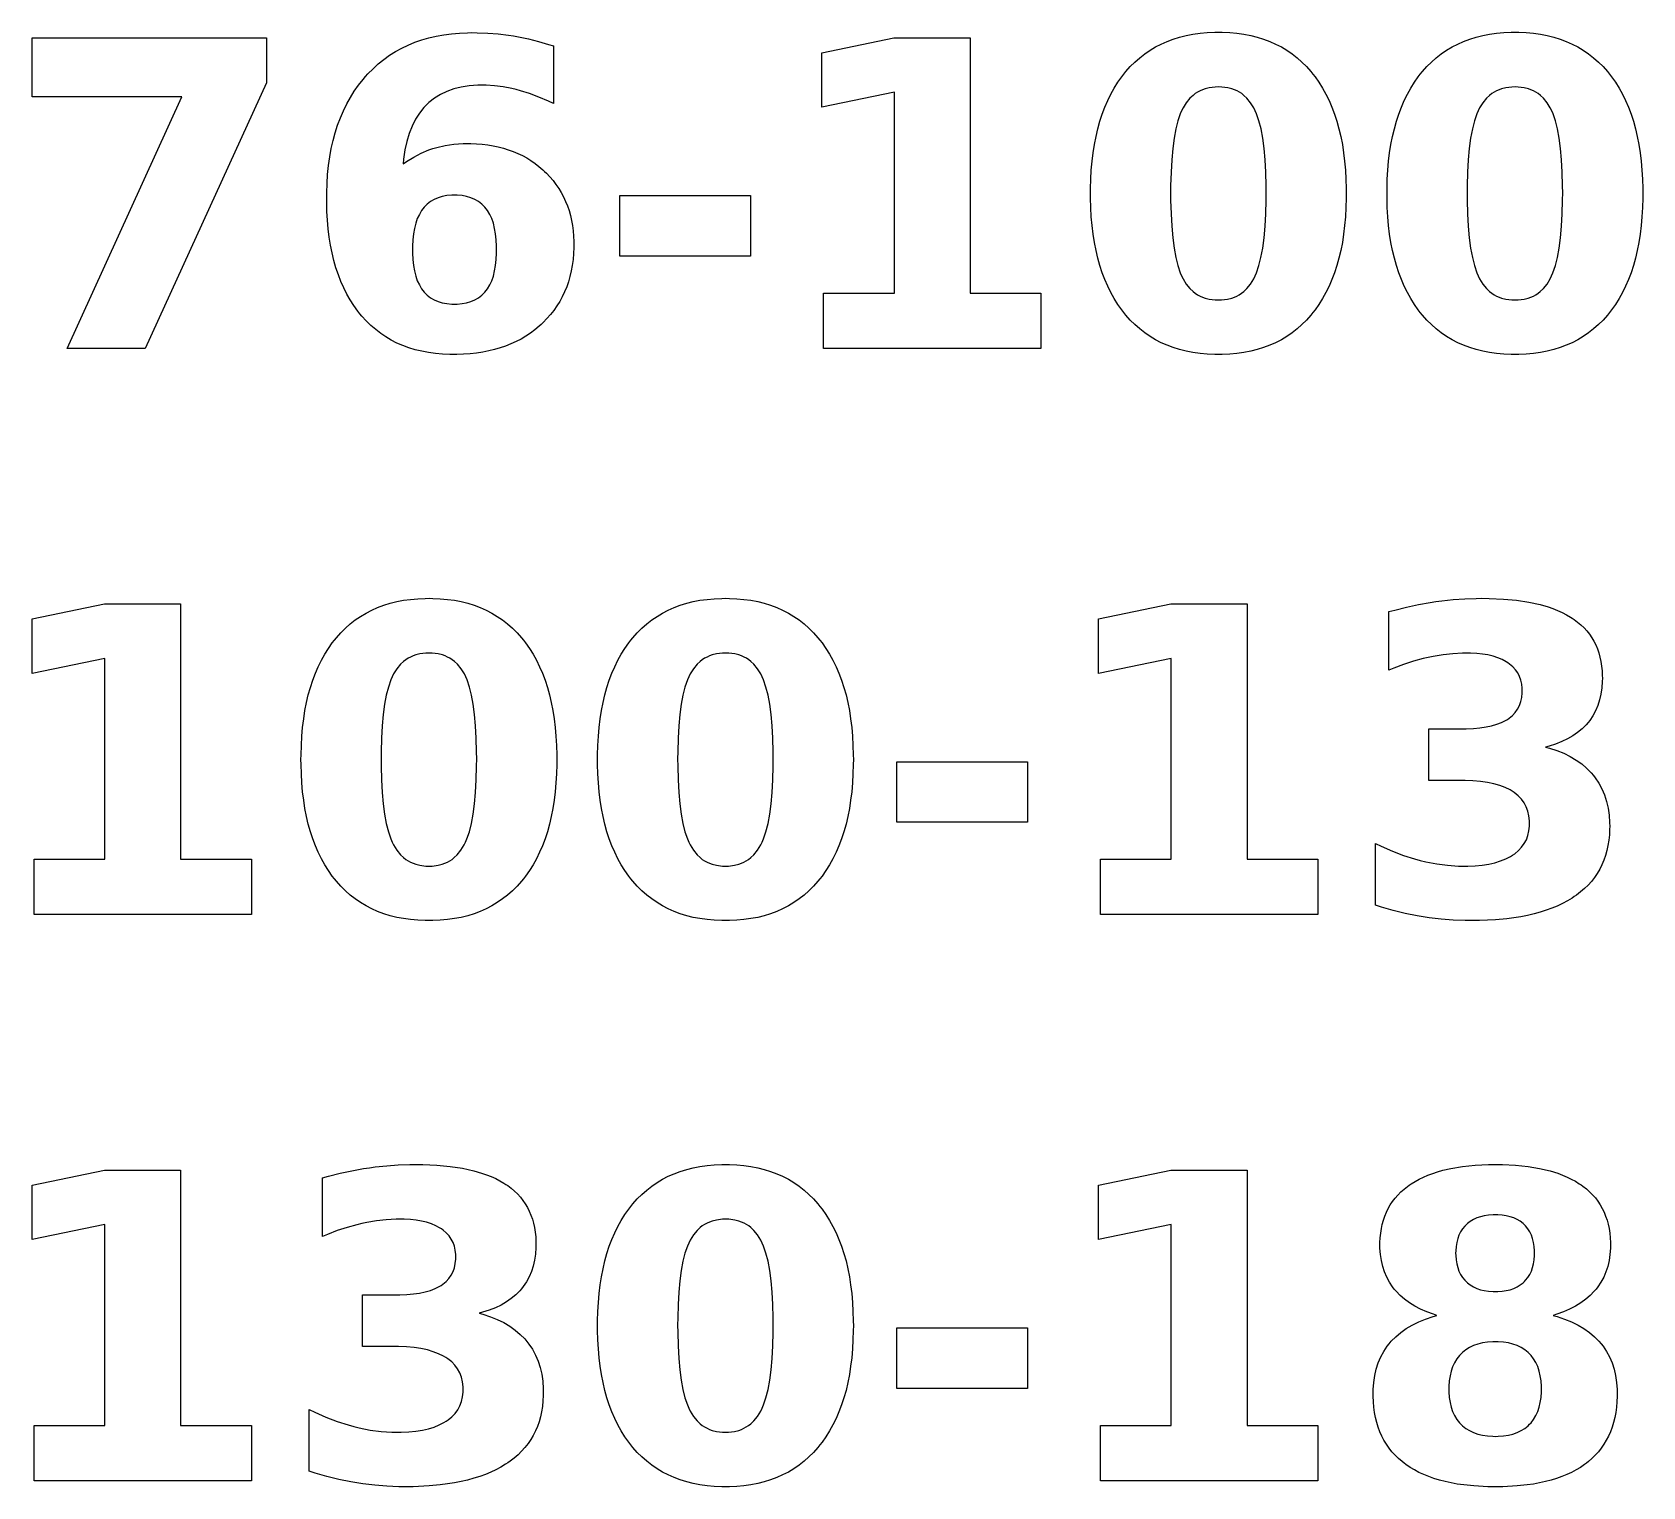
# Model space of a CAD drawing. Header units: millimetres. Extents: x 391 to 499, y 86 to 134.
# Drawn here: x 423.98 to 447.3, y 111.85 to 132.92 of the extents above; entities that cross this region are included whole.
import ezdxf

# ---------------------------------------------------------------- set-up
doc = ezdxf.new("R2010")
doc.units = ezdxf.units.MM
doc.layers.add('LEGEND_TEXT', color=7, linetype='Continuous')

msp = doc.modelspace()

# ---------------------------------------------------------------- linework, layer by layer
at = {"layer": 'LEGEND_TEXT'}
for points in [[(425.612, 128.338), (424.481, 128.338), (426.142, 131.984), (423.975, 131.984), (423.975, 132.838), (427.366, 132.838), (427.366, 132.184)], [(430.491, 132.153), (430.427, 132.152), (430.305, 132.143), (430.189, 132.125), (430.081, 132.098), (429.98, 132.062), (429.887, 132.017), (429.8, 131.963), (429.721, 131.9), (429.684, 131.865), (429.648, 131.828), (429.584, 131.747), (429.526, 131.658), (429.477, 131.56), (429.434, 131.453), (429.4, 131.338), (429.373, 131.214), (429.353, 131.081), (429.346, 131.011), (429.396, 131.047), (429.5, 131.111), (429.607, 131.167), (429.719, 131.213), (429.776, 131.232), (429.835, 131.249), (429.956, 131.277), (430.083, 131.296), (430.215, 131.305), (430.283, 131.306), (430.326, 131.306), (430.41, 131.303), (430.492, 131.296), (430.572, 131.287), (430.65, 131.274), (430.726, 131.259), (430.8, 131.24), (430.871, 131.217), (430.941, 131.192), (431.008, 131.164), (431.074, 131.132), (431.137, 131.098), (431.198, 131.06), (431.258, 131.019), (431.315, 130.974), (431.37, 130.927), (431.396, 130.902), (431.422, 130.877), (431.472, 130.824), (431.518, 130.77), (431.561, 130.714), (431.601, 130.656), (431.637, 130.595), (431.67, 130.533), (431.7, 130.469), (431.727, 130.403), (431.75, 130.335), (431.77, 130.265), (431.786, 130.193), (431.799, 130.119), (431.809, 130.043), (431.816, 129.966), (431.819, 129.886), (431.82, 129.845), (431.819, 129.8), (431.816, 129.712), (431.808, 129.626), (431.797, 129.542), (431.782, 129.461), (431.764, 129.382), (431.742, 129.305), (431.716, 129.23), (431.686, 129.158), (431.653, 129.088), (431.616, 129.02), (431.575, 128.954), (431.531, 128.89), (431.483, 128.829), (431.431, 128.77), (431.375, 128.713), (431.346, 128.686), (431.316, 128.659), (431.255, 128.608), (431.191, 128.56), (431.124, 128.516), (431.055, 128.475), (430.983, 128.438), (430.909, 128.404), (430.832, 128.373), (430.753, 128.346), (430.671, 128.322), (430.587, 128.302), (430.5, 128.284), (430.411, 128.271), (430.319, 128.261), (430.224, 128.254), (430.127, 128.25), (430.078, 128.25), (430.024, 128.251), (429.917, 128.255), (429.814, 128.264), (429.713, 128.278), (429.616, 128.297), (429.522, 128.32), (429.431, 128.348), (429.343, 128.38), (429.258, 128.417), (429.176, 128.459), (429.098, 128.505), (429.022, 128.556), (428.95, 128.611), (428.88, 128.672), (428.814, 128.736), (428.751, 128.806), (428.72, 128.842), (428.691, 128.88), (428.634, 128.958), (428.582, 129.04), (428.533, 129.125), (428.488, 129.215), (428.447, 129.308), (428.409, 129.406), (428.375, 129.507), (428.345, 129.612), (428.319, 129.721), (428.297, 129.834), (428.278, 129.95), (428.263, 130.071), (428.252, 130.195), (428.244, 130.324), (428.24, 130.456), (428.24, 130.523), (428.24, 130.592), (428.245, 130.728), (428.254, 130.86), (428.267, 130.988), (428.284, 131.113), (428.306, 131.233), (428.333, 131.35), (428.363, 131.463), (428.398, 131.573), (428.438, 131.679), (428.482, 131.781), (428.53, 131.879), (428.583, 131.974), (428.64, 132.065), (428.702, 132.152), (428.767, 132.235), (428.802, 132.276), (428.838, 132.315), (428.911, 132.389), (428.988, 132.459), (429.068, 132.524), (429.151, 132.584), (429.238, 132.638), (429.328, 132.688), (429.421, 132.733), (429.517, 132.773), (429.617, 132.808), (429.719, 132.838), (429.826, 132.863), (429.935, 132.882), (430.047, 132.897), (430.163, 132.907), (430.282, 132.912), (430.343, 132.913), (430.421, 132.912), (430.574, 132.906), (430.724, 132.894), (430.873, 132.876), (430.946, 132.865), (431.019, 132.852), (431.164, 132.822), (431.309, 132.786), (431.453, 132.743), (431.525, 132.72), (431.525, 131.888), (431.454, 131.921), (431.314, 131.98), (431.179, 132.03), (431.048, 132.071), (430.985, 132.088), (430.922, 132.104), (430.797, 132.128), (430.673, 132.144), (430.551, 132.152)], [(438.584, 128.338), (435.437, 128.338), (435.437, 129.139), (436.462, 129.139), (436.462, 132.048), (435.41, 131.831), (435.41, 132.621), (436.455, 132.838), (437.558, 132.838), (437.558, 129.139), (438.584, 129.139)], [(442.871, 129.539), (442.838, 129.435), (442.8, 129.336), (442.758, 129.24), (442.713, 129.148), (442.664, 129.06), (442.612, 128.976), (442.555, 128.896), (442.525, 128.858), (442.495, 128.82), (442.431, 128.749), (442.365, 128.683), (442.295, 128.621), (442.222, 128.564), (442.146, 128.512), (442.067, 128.464), (441.984, 128.421), (441.899, 128.384), (441.81, 128.35), (441.718, 128.322), (441.623, 128.298), (441.525, 128.279), (441.424, 128.265), (441.319, 128.255), (441.212, 128.251), (441.157, 128.25), (441.102, 128.251), (440.994, 128.255), (440.889, 128.265), (440.787, 128.279), (440.689, 128.298), (440.594, 128.322), (440.502, 128.35), (440.413, 128.384), (440.327, 128.421), (440.244, 128.464), (440.165, 128.512), (440.089, 128.564), (440.016, 128.621), (439.946, 128.683), (439.879, 128.749), (439.816, 128.82), (439.785, 128.858), (439.756, 128.896), (439.699, 128.976), (439.646, 129.06), (439.598, 129.148), (439.552, 129.24), (439.511, 129.336), (439.473, 129.435), (439.439, 129.539), (439.409, 129.647), (439.383, 129.759), (439.36, 129.875), (439.341, 129.995), (439.326, 130.118), (439.315, 130.246), (439.307, 130.378), (439.304, 130.514), (439.303, 130.583), (439.304, 130.653), (439.307, 130.789), (439.315, 130.921), (439.326, 131.049), (439.341, 131.173), (439.36, 131.293), (439.383, 131.409), (439.409, 131.521), (439.439, 131.629), (439.473, 131.733), (439.511, 131.833), (439.552, 131.929), (439.598, 132.021), (439.646, 132.109), (439.699, 132.193), (439.756, 132.273), (439.785, 132.311), (439.816, 132.349), (439.879, 132.42), (439.946, 132.486), (440.016, 132.548), (440.089, 132.605), (440.165, 132.657), (440.244, 132.705), (440.327, 132.747), (440.413, 132.785), (440.502, 132.818), (440.594, 132.847), (440.689, 132.871), (440.787, 132.89), (440.889, 132.904), (440.994, 132.913), (441.102, 132.918), (441.157, 132.919), (441.212, 132.918), (441.319, 132.913), (441.424, 132.904), (441.525, 132.89), (441.623, 132.871), (441.718, 132.847), (441.81, 132.818), (441.899, 132.785), (441.984, 132.747), (442.067, 132.705), (442.146, 132.657), (442.222, 132.605), (442.295, 132.548), (442.365, 132.486), (442.431, 132.42), (442.495, 132.349), (442.525, 132.311), (442.555, 132.273), (442.612, 132.193), (442.664, 132.109), (442.713, 132.021), (442.758, 131.929), (442.8, 131.833), (442.838, 131.733), (442.871, 131.629), (442.902, 131.521), (442.928, 131.409), (442.951, 131.293), (442.969, 131.173), (442.984, 131.049), (442.996, 130.921), (443.003, 130.789), (443.007, 130.653), (443.008, 130.583), (443.007, 130.514), (443.003, 130.378), (442.996, 130.246), (442.984, 130.118), (442.969, 129.995), (442.951, 129.875), (442.928, 129.759), (442.902, 129.647)], [(447.132, 129.435), (447.095, 129.336), (447.053, 129.24), (447.008, 129.148), (446.959, 129.06), (446.906, 128.976), (446.85, 128.896), (446.82, 128.858), (446.789, 128.82), (446.726, 128.749), (446.659, 128.683), (446.59, 128.621), (446.517, 128.564), (446.441, 128.512), (446.362, 128.464), (446.279, 128.421), (446.194, 128.384), (446.105, 128.35), (446.013, 128.322), (445.918, 128.298), (445.82, 128.279), (445.719, 128.265), (445.614, 128.255), (445.507, 128.251), (445.452, 128.25), (445.396, 128.251), (445.288, 128.255), (445.184, 128.265), (445.082, 128.279), (444.984, 128.298), (444.888, 128.322), (444.796, 128.35), (444.707, 128.384), (444.622, 128.421), (444.539, 128.464), (444.46, 128.512), (444.384, 128.564), (444.311, 128.621), (444.241, 128.683), (444.174, 128.749), (444.111, 128.82), (444.08, 128.858), (444.05, 128.896), (443.994, 128.976), (443.941, 129.06), (443.892, 129.148), (443.847, 129.24), (443.806, 129.336), (443.768, 129.435), (443.734, 129.539), (443.704, 129.647), (443.677, 129.759), (443.655, 129.875), (443.636, 129.995), (443.621, 130.118), (443.61, 130.246), (443.602, 130.378), (443.598, 130.514), (443.598, 130.583), (443.598, 130.653), (443.602, 130.789), (443.61, 130.921), (443.621, 131.049), (443.636, 131.173), (443.655, 131.293), (443.677, 131.409), (443.704, 131.521), (443.734, 131.629), (443.768, 131.733), (443.806, 131.833), (443.847, 131.929), (443.892, 132.021), (443.941, 132.109), (443.994, 132.193), (444.05, 132.273), (444.08, 132.311), (444.111, 132.349), (444.174, 132.42), (444.241, 132.486), (444.311, 132.548), (444.384, 132.605), (444.46, 132.657), (444.539, 132.705), (444.622, 132.747), (444.707, 132.785), (444.796, 132.818), (444.888, 132.847), (444.984, 132.871), (445.082, 132.89), (445.184, 132.904), (445.288, 132.913), (445.396, 132.918), (445.452, 132.919), (445.507, 132.918), (445.614, 132.913), (445.719, 132.904), (445.82, 132.89), (445.918, 132.871), (446.013, 132.847), (446.105, 132.818), (446.194, 132.785), (446.279, 132.747), (446.362, 132.705), (446.441, 132.657), (446.517, 132.605), (446.59, 132.548), (446.659, 132.486), (446.726, 132.42), (446.789, 132.349), (446.82, 132.311), (446.85, 132.273), (446.906, 132.193), (446.959, 132.109), (447.008, 132.021), (447.053, 131.929), (447.095, 131.833), (447.132, 131.733), (447.166, 131.629), (447.196, 131.521), (447.223, 131.409), (447.245, 131.293), (447.264, 131.173), (447.279, 131.049), (447.29, 130.921), (447.298, 130.789), (447.302, 130.653), (447.302, 130.583), (447.302, 130.514), (447.298, 130.378), (447.29, 130.246), (447.279, 130.118), (447.264, 129.995), (447.245, 129.875), (447.223, 129.759), (447.196, 129.647), (447.166, 129.539)], [(441.689, 131.781), (441.669, 131.823), (441.622, 131.898), (441.569, 131.963), (441.525, 132.004), (441.493, 132.029), (441.46, 132.05), (441.425, 132.069), (441.389, 132.085), (441.35, 132.099), (441.29, 132.114), (441.203, 132.125), (441.157, 132.126), (441.111, 132.125), (441.024, 132.114), (440.964, 132.099), (440.925, 132.085), (440.889, 132.069), (440.854, 132.05), (440.82, 132.029), (440.789, 132.004), (440.744, 131.963), (440.691, 131.898), (440.644, 131.823), (440.623, 131.781), (440.604, 131.736), (440.569, 131.634), (440.539, 131.517), (440.514, 131.384), (440.494, 131.235), (440.479, 131.071), (440.469, 130.891), (440.464, 130.696), (440.463, 130.593), (440.464, 130.488), (440.469, 130.29), (440.479, 130.108), (440.494, 129.942), (440.514, 129.792), (440.539, 129.657), (440.569, 129.538), (440.604, 129.435), (440.623, 129.389), (440.644, 129.347), (440.691, 129.27), (440.744, 129.205), (440.789, 129.163), (440.82, 129.138), (440.854, 129.117), (440.889, 129.097), (440.925, 129.081), (440.964, 129.067), (441.024, 129.052), (441.111, 129.041), (441.157, 129.04), (441.202, 129.041), (441.289, 129.052), (441.349, 129.067), (441.387, 129.081), (441.423, 129.097), (441.458, 129.117), (441.491, 129.138), (441.523, 129.163), (441.567, 129.205), (441.62, 129.27), (441.667, 129.347), (441.687, 129.389), (441.707, 129.435), (441.742, 129.538), (441.772, 129.657), (441.797, 129.792), (441.817, 129.942), (441.832, 130.108), (441.842, 130.29), (441.847, 130.488), (441.847, 130.593), (441.847, 130.696), (441.842, 130.891), (441.832, 131.071), (441.817, 131.235), (441.797, 131.384), (441.773, 131.517), (441.743, 131.634), (441.708, 131.736)], [(445.963, 131.823), (445.917, 131.898), (445.864, 131.963), (445.82, 132.004), (445.788, 132.029), (445.755, 132.05), (445.72, 132.069), (445.683, 132.085), (445.645, 132.099), (445.584, 132.114), (445.497, 132.125), (445.452, 132.126), (445.406, 132.125), (445.319, 132.114), (445.258, 132.099), (445.22, 132.085), (445.183, 132.069), (445.148, 132.05), (445.115, 132.029), (445.083, 132.004), (445.039, 131.963), (444.986, 131.898), (444.939, 131.823), (444.918, 131.781), (444.899, 131.736), (444.864, 131.634), (444.834, 131.517), (444.809, 131.384), (444.789, 131.235), (444.774, 131.071), (444.764, 130.891), (444.759, 130.696), (444.758, 130.593), (444.759, 130.488), (444.764, 130.29), (444.774, 130.108), (444.789, 129.942), (444.809, 129.792), (444.834, 129.657), (444.864, 129.538), (444.899, 129.435), (444.918, 129.389), (444.939, 129.347), (444.986, 129.27), (445.039, 129.205), (445.083, 129.163), (445.115, 129.138), (445.148, 129.117), (445.183, 129.097), (445.22, 129.081), (445.258, 129.067), (445.319, 129.052), (445.406, 129.041), (445.452, 129.04), (445.497, 129.041), (445.583, 129.052), (445.644, 129.067), (445.682, 129.081), (445.718, 129.097), (445.753, 129.117), (445.786, 129.138), (445.818, 129.163), (445.862, 129.205), (445.915, 129.27), (445.961, 129.347), (445.982, 129.389), (446.001, 129.435), (446.036, 129.538), (446.066, 129.657), (446.091, 129.792), (446.111, 129.942), (446.126, 130.108), (446.136, 130.29), (446.141, 130.488), (446.142, 130.593), (446.141, 130.696), (446.136, 130.891), (446.127, 131.071), (446.112, 131.235), (446.092, 131.384), (446.067, 131.517), (446.038, 131.634), (446.003, 131.736), (445.984, 131.781)], [(429.582, 130.28), (429.553, 130.219), (429.529, 130.151), (429.51, 130.077), (429.496, 129.997), (429.486, 129.91), (429.482, 129.818), (429.481, 129.769), (429.482, 129.72), (429.486, 129.628), (429.496, 129.542), (429.51, 129.461), (429.529, 129.387), (429.553, 129.32), (429.582, 129.258), (429.615, 129.202), (429.633, 129.177), (429.653, 129.153), (429.696, 129.11), (429.744, 129.073), (429.796, 129.042), (429.853, 129.018), (429.915, 128.999), (429.982, 128.987), (430.053, 128.981), (430.091, 128.98), (430.128, 128.981), (430.2, 128.987), (430.267, 128.999), (430.329, 129.018), (430.387, 129.042), (430.439, 129.073), (430.487, 129.11), (430.53, 129.153), (430.55, 129.177), (430.568, 129.202), (430.601, 129.258), (430.63, 129.32), (430.654, 129.387), (430.673, 129.461), (430.687, 129.542), (430.697, 129.628), (430.701, 129.72), (430.702, 129.769), (430.701, 129.818), (430.697, 129.91), (430.687, 129.997), (430.673, 130.077), (430.654, 130.151), (430.63, 130.219), (430.601, 130.28), (430.568, 130.336), (430.55, 130.361), (430.53, 130.385), (430.487, 130.428), (430.439, 130.465), (430.387, 130.496), (430.329, 130.521), (430.267, 130.54), (430.2, 130.552), (430.128, 130.558), (430.091, 130.559), (430.053, 130.558), (429.982, 130.552), (429.915, 130.54), (429.853, 130.521), (429.796, 130.496), (429.744, 130.465), (429.696, 130.428), (429.653, 130.385), (429.633, 130.361), (429.615, 130.336)], [(432.486, 129.676), (432.486, 130.553), (434.378, 130.553), (434.378, 129.676)], [(424.002, 120.138), (424.002, 120.939), (425.027, 120.939), (425.027, 123.848), (423.975, 123.631), (423.975, 124.421), (425.02, 124.638), (426.124, 124.638), (426.124, 120.939), (427.149, 120.939), (427.149, 120.138)], [(431.403, 121.235), (431.365, 121.136), (431.324, 121.04), (431.279, 120.948), (431.23, 120.86), (431.177, 120.776), (431.12, 120.696), (431.091, 120.658), (431.06, 120.62), (430.997, 120.549), (430.93, 120.483), (430.86, 120.421), (430.787, 120.364), (430.711, 120.312), (430.632, 120.264), (430.55, 120.221), (430.464, 120.184), (430.376, 120.15), (430.284, 120.122), (430.189, 120.098), (430.091, 120.079), (429.989, 120.065), (429.885, 120.055), (429.777, 120.051), (429.722, 120.05), (429.667, 120.051), (429.559, 120.055), (429.454, 120.065), (429.353, 120.079), (429.254, 120.098), (429.159, 120.122), (429.067, 120.15), (428.978, 120.184), (428.892, 120.221), (428.81, 120.264), (428.73, 120.312), (428.654, 120.364), (428.581, 120.421), (428.511, 120.483), (428.445, 120.549), (428.381, 120.62), (428.351, 120.658), (428.321, 120.696), (428.265, 120.776), (428.212, 120.86), (428.163, 120.948), (428.118, 121.04), (428.076, 121.136), (428.038, 121.235), (428.005, 121.339), (427.974, 121.447), (427.948, 121.559), (427.925, 121.675), (427.907, 121.795), (427.892, 121.918), (427.88, 122.046), (427.873, 122.178), (427.869, 122.314), (427.868, 122.383), (427.869, 122.453), (427.873, 122.589), (427.88, 122.721), (427.892, 122.849), (427.907, 122.973), (427.925, 123.093), (427.948, 123.209), (427.974, 123.321), (428.005, 123.429), (428.038, 123.533), (428.076, 123.633), (428.118, 123.729), (428.163, 123.821), (428.212, 123.909), (428.265, 123.993), (428.321, 124.073), (428.351, 124.111), (428.381, 124.149), (428.445, 124.22), (428.511, 124.286), (428.581, 124.348), (428.654, 124.405), (428.73, 124.457), (428.81, 124.505), (428.892, 124.547), (428.978, 124.585), (429.067, 124.618), (429.159, 124.647), (429.254, 124.671), (429.353, 124.69), (429.454, 124.704), (429.559, 124.713), (429.667, 124.718), (429.722, 124.719), (429.777, 124.718), (429.885, 124.713), (429.989, 124.704), (430.091, 124.69), (430.189, 124.671), (430.284, 124.647), (430.376, 124.618), (430.464, 124.585), (430.55, 124.547), (430.632, 124.505), (430.711, 124.457), (430.787, 124.405), (430.86, 124.348), (430.93, 124.286), (430.997, 124.22), (431.06, 124.149), (431.091, 124.111), (431.12, 124.073), (431.177, 123.993), (431.23, 123.909), (431.279, 123.821), (431.324, 123.729), (431.365, 123.633), (431.403, 123.533), (431.437, 123.429), (431.467, 123.321), (431.493, 123.209), (431.516, 123.093), (431.535, 122.973), (431.55, 122.849), (431.561, 122.721), (431.569, 122.589), (431.572, 122.453), (431.573, 122.383), (431.572, 122.314), (431.569, 122.178), (431.561, 122.046), (431.55, 121.918), (431.535, 121.795), (431.516, 121.675), (431.493, 121.559), (431.467, 121.447), (431.437, 121.339)], [(435.66, 121.136), (435.618, 121.04), (435.573, 120.948), (435.524, 120.86), (435.472, 120.776), (435.415, 120.696), (435.385, 120.658), (435.355, 120.62), (435.291, 120.549), (435.225, 120.483), (435.155, 120.421), (435.082, 120.364), (435.006, 120.312), (434.927, 120.264), (434.844, 120.221), (434.759, 120.184), (434.67, 120.15), (434.578, 120.122), (434.483, 120.098), (434.385, 120.079), (434.284, 120.065), (434.179, 120.055), (434.072, 120.051), (434.017, 120.05), (433.962, 120.051), (433.854, 120.055), (433.749, 120.065), (433.647, 120.079), (433.549, 120.098), (433.454, 120.122), (433.362, 120.15), (433.273, 120.184), (433.187, 120.221), (433.104, 120.264), (433.025, 120.312), (432.949, 120.364), (432.876, 120.421), (432.806, 120.483), (432.739, 120.549), (432.676, 120.62), (432.645, 120.658), (432.616, 120.696), (432.559, 120.776), (432.506, 120.86), (432.458, 120.948), (432.412, 121.04), (432.371, 121.136), (432.333, 121.235), (432.299, 121.339), (432.269, 121.447), (432.243, 121.559), (432.22, 121.675), (432.201, 121.795), (432.186, 121.918), (432.175, 122.046), (432.167, 122.178), (432.164, 122.314), (432.163, 122.383), (432.164, 122.453), (432.167, 122.589), (432.175, 122.721), (432.186, 122.849), (432.201, 122.973), (432.22, 123.093), (432.243, 123.209), (432.269, 123.321), (432.299, 123.429), (432.333, 123.533), (432.371, 123.633), (432.412, 123.729), (432.458, 123.821), (432.506, 123.909), (432.559, 123.993), (432.616, 124.073), (432.645, 124.111), (432.676, 124.149), (432.739, 124.22), (432.806, 124.286), (432.876, 124.348), (432.949, 124.405), (433.025, 124.457), (433.104, 124.505), (433.187, 124.547), (433.273, 124.585), (433.362, 124.618), (433.454, 124.647), (433.549, 124.671), (433.647, 124.69), (433.749, 124.704), (433.854, 124.713), (433.962, 124.718), (434.017, 124.719), (434.072, 124.718), (434.179, 124.713), (434.284, 124.704), (434.385, 124.69), (434.483, 124.671), (434.578, 124.647), (434.67, 124.618), (434.759, 124.585), (434.844, 124.547), (434.927, 124.505), (435.006, 124.457), (435.082, 124.405), (435.155, 124.348), (435.225, 124.286), (435.291, 124.22), (435.355, 124.149), (435.385, 124.111), (435.415, 124.073), (435.472, 123.993), (435.524, 123.909), (435.573, 123.821), (435.618, 123.729), (435.66, 123.633), (435.698, 123.533), (435.731, 123.429), (435.762, 123.321), (435.788, 123.209), (435.811, 123.093), (435.829, 122.973), (435.844, 122.849), (435.856, 122.721), (435.863, 122.589), (435.867, 122.453), (435.868, 122.383), (435.867, 122.314), (435.863, 122.178), (435.856, 122.046), (435.844, 121.918), (435.829, 121.795), (435.811, 121.675), (435.788, 121.559), (435.762, 121.447), (435.731, 121.339), (435.698, 121.235)], [(439.448, 120.138), (439.448, 120.939), (440.473, 120.939), (440.473, 123.848), (439.421, 123.631), (439.421, 124.421), (440.466, 124.638), (441.57, 124.638), (441.57, 120.939), (442.595, 120.939), (442.595, 120.138)], [(446.614, 122.118), (446.666, 122.041), (446.711, 121.958), (446.748, 121.871), (446.778, 121.778), (446.8, 121.681), (446.815, 121.579), (446.822, 121.471), (446.823, 121.416), (446.822, 121.374), (446.818, 121.293), (446.81, 121.214), (446.798, 121.138), (446.782, 121.065), (446.762, 120.993), (446.738, 120.925), (446.71, 120.859), (446.678, 120.795), (446.642, 120.734), (446.602, 120.675), (446.558, 120.619), (446.51, 120.566), (446.458, 120.515), (446.402, 120.466), (446.341, 120.42), (446.31, 120.398), (446.277, 120.377), (446.21, 120.336), (446.138, 120.298), (446.063, 120.262), (445.985, 120.23), (445.902, 120.2), (445.816, 120.173), (445.727, 120.148), (445.633, 120.126), (445.536, 120.107), (445.435, 120.091), (445.331, 120.078), (445.168, 120.062), (444.937, 120.051), (444.816, 120.05), (444.729, 120.051), (444.555, 120.058), (444.382, 120.072), (444.208, 120.093), (444.121, 120.106), (444.034, 120.121), (443.861, 120.156), (443.688, 120.198), (443.517, 120.247), (443.432, 120.274), (443.432, 121.169), (443.513, 121.129), (443.676, 121.058), (443.837, 120.996), (443.998, 120.945), (444.078, 120.923), (444.158, 120.903), (444.318, 120.872), (444.475, 120.852), (444.632, 120.841), (444.71, 120.84), (444.767, 120.84), (444.875, 120.845), (444.977, 120.855), (445.072, 120.87), (445.16, 120.89), (445.242, 120.915), (445.317, 120.945), (445.385, 120.98), (445.417, 120.999), (445.447, 121.02), (445.5, 121.064), (445.546, 121.113), (445.585, 121.166), (445.616, 121.223), (445.639, 121.285), (445.654, 121.351), (445.662, 121.421), (445.663, 121.458), (445.662, 121.496), (445.654, 121.568), (445.638, 121.636), (445.615, 121.699), (445.583, 121.757), (445.544, 121.81), (445.497, 121.859), (445.441, 121.904), (445.411, 121.924), (445.379, 121.943), (445.308, 121.978), (445.23, 122.007), (445.145, 122.032), (445.052, 122.052), (444.951, 122.067), (444.843, 122.076), (444.728, 122.081), (444.667, 122.082), (444.204, 122.082), (444.204, 122.829), (444.692, 122.829), (444.745, 122.83), (444.848, 122.834), (444.943, 122.843), (445.032, 122.856), (445.113, 122.873), (445.187, 122.894), (445.255, 122.92), (445.315, 122.95), (445.343, 122.966), (445.368, 122.984), (445.415, 123.023), (445.455, 123.066), (445.489, 123.114), (445.516, 123.166), (445.536, 123.223), (445.549, 123.284), (445.556, 123.349), (445.557, 123.384), (445.556, 123.416), (445.549, 123.477), (445.536, 123.534), (445.517, 123.588), (445.491, 123.638), (445.458, 123.684), (445.419, 123.727), (445.374, 123.766), (445.348, 123.784), (445.322, 123.801), (445.264, 123.832), (445.202, 123.859), (445.134, 123.881), (445.06, 123.899), (444.982, 123.912), (444.897, 123.921), (444.808, 123.925), (444.761, 123.926), (444.691, 123.925), (444.55, 123.917), (444.409, 123.901), (444.266, 123.877), (444.195, 123.862), (444.123, 123.846), (443.98, 123.807), (443.838, 123.76), (443.696, 123.706), (443.625, 123.676), (443.625, 124.526), (443.711, 124.549), (443.882, 124.591), (444.052, 124.628), (444.221, 124.658), (444.306, 124.671), (444.39, 124.682), (444.557, 124.7), (444.723, 124.712), (444.888, 124.718), (444.969, 124.719), (445.077, 124.718), (445.283, 124.709), (445.474, 124.691), (445.652, 124.664), (445.816, 124.628), (445.93, 124.595), (446.001, 124.57), (446.069, 124.543), (446.134, 124.513), (446.195, 124.482), (446.253, 124.448), (446.281, 124.43), (446.308, 124.412), (446.359, 124.374), (446.406, 124.333), (446.451, 124.291), (446.492, 124.246), (446.529, 124.198), (446.563, 124.149), (446.594, 124.097), (446.621, 124.043), (446.645, 123.986), (446.665, 123.928), (446.682, 123.867), (446.696, 123.804), (446.706, 123.738), (446.713, 123.67), (446.716, 123.6), (446.717, 123.564), (446.716, 123.516), (446.71, 123.421), (446.696, 123.332), (446.677, 123.247), (446.651, 123.166), (446.618, 123.089), (446.579, 123.018), (446.534, 122.95), (446.509, 122.918), (446.482, 122.887), (446.424, 122.829), (446.359, 122.775), (446.289, 122.727), (446.212, 122.682), (446.129, 122.643), (446.04, 122.608), (445.944, 122.578), (445.894, 122.564), (445.95, 122.549), (446.057, 122.514), (446.157, 122.474), (446.251, 122.428), (446.337, 122.377), (446.417, 122.32), (446.489, 122.258), (446.555, 122.191), (446.586, 122.155)], [(430.234, 123.623), (430.188, 123.698), (430.135, 123.763), (430.09, 123.804), (430.059, 123.829), (430.025, 123.85), (429.991, 123.869), (429.954, 123.885), (429.916, 123.899), (429.855, 123.914), (429.768, 123.925), (429.722, 123.926), (429.676, 123.925), (429.59, 123.914), (429.529, 123.899), (429.491, 123.885), (429.454, 123.869), (429.419, 123.85), (429.386, 123.829), (429.354, 123.804), (429.31, 123.763), (429.256, 123.698), (429.21, 123.623), (429.189, 123.581), (429.169, 123.536), (429.134, 123.434), (429.104, 123.317), (429.079, 123.184), (429.059, 123.035), (429.044, 122.871), (429.034, 122.691), (429.029, 122.496), (429.029, 122.393), (429.029, 122.288), (429.034, 122.09), (429.044, 121.908), (429.059, 121.742), (429.079, 121.592), (429.104, 121.457), (429.134, 121.338), (429.169, 121.235), (429.189, 121.189), (429.21, 121.147), (429.256, 121.07), (429.31, 121.005), (429.354, 120.963), (429.386, 120.938), (429.419, 120.917), (429.454, 120.897), (429.491, 120.881), (429.529, 120.867), (429.59, 120.852), (429.676, 120.841), (429.722, 120.84), (429.768, 120.841), (429.854, 120.852), (429.914, 120.867), (429.952, 120.881), (429.989, 120.897), (430.024, 120.917), (430.057, 120.938), (430.088, 120.963), (430.132, 121.005), (430.185, 121.07), (430.232, 121.147), (430.253, 121.189), (430.272, 121.235), (430.307, 121.338), (430.337, 121.457), (430.362, 121.592), (430.382, 121.742), (430.397, 121.908), (430.407, 122.09), (430.412, 122.288), (430.413, 122.393), (430.412, 122.496), (430.407, 122.691), (430.397, 122.871), (430.382, 123.035), (430.363, 123.184), (430.338, 123.317), (430.308, 123.434), (430.274, 123.536), (430.254, 123.581)], [(434.482, 123.698), (434.429, 123.763), (434.385, 123.804), (434.353, 123.829), (434.32, 123.85), (434.285, 123.869), (434.249, 123.885), (434.21, 123.899), (434.15, 123.914), (434.063, 123.925), (434.017, 123.926), (433.971, 123.925), (433.884, 123.914), (433.824, 123.899), (433.785, 123.885), (433.749, 123.869), (433.714, 123.85), (433.68, 123.829), (433.649, 123.804), (433.604, 123.763), (433.551, 123.698), (433.504, 123.623), (433.483, 123.581), (433.464, 123.536), (433.429, 123.434), (433.399, 123.317), (433.374, 123.184), (433.354, 123.035), (433.339, 122.871), (433.329, 122.691), (433.324, 122.496), (433.323, 122.393), (433.324, 122.288), (433.329, 122.09), (433.339, 121.908), (433.354, 121.742), (433.374, 121.592), (433.399, 121.457), (433.429, 121.338), (433.464, 121.235), (433.483, 121.189), (433.504, 121.147), (433.551, 121.07), (433.604, 121.005), (433.649, 120.963), (433.68, 120.938), (433.714, 120.917), (433.749, 120.897), (433.785, 120.881), (433.824, 120.867), (433.884, 120.852), (433.971, 120.841), (434.017, 120.84), (434.062, 120.841), (434.149, 120.852), (434.209, 120.867), (434.247, 120.881), (434.283, 120.897), (434.318, 120.917), (434.351, 120.938), (434.383, 120.963), (434.427, 121.005), (434.48, 121.07), (434.527, 121.147), (434.547, 121.189), (434.567, 121.235), (434.602, 121.338), (434.632, 121.457), (434.657, 121.592), (434.677, 121.742), (434.692, 121.908), (434.702, 122.09), (434.707, 122.288), (434.707, 122.393), (434.707, 122.496), (434.702, 122.691), (434.692, 122.871), (434.677, 123.035), (434.657, 123.184), (434.633, 123.317), (434.603, 123.434), (434.568, 123.536), (434.549, 123.581), (434.529, 123.623)], [(438.39, 121.476), (436.497, 121.476), (436.497, 122.353), (438.39, 122.353)], [(424.002, 111.938), (424.002, 112.739), (425.027, 112.739), (425.027, 115.648), (423.975, 115.431), (423.975, 116.221), (425.02, 116.438), (426.124, 116.438), (426.124, 112.739), (427.149, 112.739), (427.149, 111.938)], [(431.22, 113.841), (431.265, 113.758), (431.302, 113.671), (431.332, 113.578), (431.354, 113.481), (431.369, 113.379), (431.376, 113.271), (431.377, 113.216), (431.377, 113.174), (431.373, 113.093), (431.365, 113.014), (431.353, 112.938), (431.336, 112.865), (431.316, 112.793), (431.292, 112.725), (431.264, 112.659), (431.232, 112.595), (431.196, 112.534), (431.156, 112.475), (431.112, 112.419), (431.064, 112.366), (431.012, 112.315), (430.956, 112.266), (430.896, 112.22), (430.864, 112.198), (430.832, 112.177), (430.764, 112.136), (430.692, 112.098), (430.617, 112.062), (430.539, 112.03), (430.456, 112), (430.37, 111.973), (430.281, 111.948), (430.187, 111.926), (430.09, 111.907), (429.99, 111.891), (429.885, 111.878), (429.722, 111.862), (429.491, 111.851), (429.37, 111.85), (429.283, 111.851), (429.11, 111.858), (428.936, 111.872), (428.762, 111.893), (428.675, 111.906), (428.588, 111.921), (428.415, 111.956), (428.243, 111.998), (428.071, 112.047), (427.986, 112.074), (427.986, 112.969), (428.068, 112.929), (428.23, 112.858), (428.391, 112.796), (428.552, 112.745), (428.632, 112.723), (428.712, 112.703), (428.872, 112.672), (429.03, 112.652), (429.186, 112.641), (429.264, 112.64), (429.321, 112.64), (429.429, 112.645), (429.531, 112.655), (429.626, 112.67), (429.715, 112.69), (429.796, 112.715), (429.871, 112.745), (429.939, 112.78), (429.971, 112.799), (430.001, 112.82), (430.055, 112.864), (430.101, 112.913), (430.139, 112.966), (430.17, 113.023), (430.193, 113.085), (430.208, 113.151), (430.216, 113.221), (430.217, 113.258), (430.216, 113.296), (430.208, 113.368), (430.192, 113.436), (430.169, 113.499), (430.137, 113.557), (430.098, 113.61), (430.051, 113.659), (429.996, 113.704), (429.965, 113.724), (429.933, 113.743), (429.862, 113.778), (429.784, 113.807), (429.699, 113.832), (429.606, 113.852), (429.506, 113.867), (429.398, 113.876), (429.282, 113.881), (429.222, 113.882), (428.758, 113.882), (428.758, 114.629), (429.246, 114.629), (429.3, 114.63), (429.402, 114.634), (429.497, 114.643), (429.586, 114.656), (429.667, 114.673), (429.742, 114.694), (429.809, 114.72), (429.869, 114.75), (429.897, 114.766), (429.923, 114.784), (429.969, 114.823), (430.01, 114.866), (430.043, 114.914), (430.07, 114.966), (430.09, 115.023), (430.103, 115.084), (430.11, 115.149), (430.111, 115.184), (430.11, 115.216), (430.103, 115.277), (430.09, 115.334), (430.071, 115.388), (430.045, 115.438), (430.012, 115.484), (429.973, 115.527), (429.928, 115.566), (429.902, 115.584), (429.876, 115.601), (429.819, 115.632), (429.756, 115.659), (429.688, 115.681), (429.615, 115.699), (429.536, 115.712), (429.452, 115.721), (429.362, 115.725), (429.315, 115.726), (429.245, 115.725), (429.104, 115.717), (428.963, 115.701), (428.821, 115.677), (428.749, 115.662), (428.677, 115.646), (428.535, 115.607), (428.392, 115.56), (428.25, 115.506), (428.179, 115.476), (428.179, 116.326), (428.265, 116.349), (428.436, 116.391), (428.606, 116.428), (428.775, 116.458), (428.86, 116.471), (428.944, 116.482), (429.111, 116.5), (429.277, 116.512), (429.442, 116.518), (429.523, 116.519), (429.631, 116.518), (429.837, 116.509), (430.028, 116.491), (430.206, 116.464), (430.37, 116.428), (430.484, 116.395), (430.555, 116.37), (430.624, 116.343), (430.688, 116.313), (430.75, 116.282), (430.807, 116.248), (430.835, 116.23), (430.862, 116.212), (430.913, 116.174), (430.961, 116.133), (431.005, 116.091), (431.046, 116.046), (431.083, 115.998), (431.117, 115.949), (431.148, 115.897), (431.175, 115.843), (431.199, 115.786), (431.219, 115.728), (431.237, 115.667), (431.25, 115.604), (431.26, 115.538), (431.267, 115.47), (431.271, 115.4), (431.271, 115.364), (431.27, 115.316), (431.264, 115.221), (431.251, 115.132), (431.231, 115.047), (431.205, 114.966), (431.173, 114.889), (431.133, 114.818), (431.088, 114.75), (431.063, 114.718), (431.036, 114.687), (430.978, 114.629), (430.914, 114.575), (430.843, 114.527), (430.766, 114.482), (430.683, 114.443), (430.594, 114.408), (430.498, 114.378), (430.448, 114.364), (430.504, 114.349), (430.611, 114.314), (430.711, 114.274), (430.805, 114.228), (430.891, 114.177), (430.971, 114.12), (431.044, 114.058), (431.109, 113.991), (431.14, 113.955), (431.169, 113.918)], [(435.698, 113.035), (435.66, 112.936), (435.618, 112.84), (435.573, 112.748), (435.524, 112.66), (435.472, 112.576), (435.415, 112.496), (435.385, 112.458), (435.355, 112.42), (435.291, 112.349), (435.225, 112.283), (435.155, 112.221), (435.082, 112.164), (435.006, 112.112), (434.927, 112.064), (434.844, 112.021), (434.759, 111.984), (434.67, 111.95), (434.578, 111.922), (434.483, 111.898), (434.385, 111.879), (434.284, 111.865), (434.179, 111.855), (434.072, 111.851), (434.017, 111.85), (433.962, 111.851), (433.854, 111.855), (433.749, 111.865), (433.647, 111.879), (433.549, 111.898), (433.454, 111.922), (433.362, 111.95), (433.273, 111.984), (433.187, 112.021), (433.104, 112.064), (433.025, 112.112), (432.949, 112.164), (432.876, 112.221), (432.806, 112.283), (432.739, 112.349), (432.676, 112.42), (432.645, 112.458), (432.616, 112.496), (432.559, 112.576), (432.506, 112.66), (432.458, 112.748), (432.412, 112.84), (432.371, 112.936), (432.333, 113.035), (432.299, 113.139), (432.269, 113.247), (432.243, 113.359), (432.22, 113.475), (432.201, 113.595), (432.186, 113.718), (432.175, 113.846), (432.167, 113.978), (432.164, 114.114), (432.163, 114.183), (432.164, 114.253), (432.167, 114.389), (432.175, 114.521), (432.186, 114.649), (432.201, 114.773), (432.22, 114.893), (432.243, 115.009), (432.269, 115.121), (432.299, 115.229), (432.333, 115.333), (432.371, 115.433), (432.412, 115.529), (432.458, 115.621), (432.506, 115.709), (432.559, 115.793), (432.616, 115.873), (432.645, 115.911), (432.676, 115.949), (432.739, 116.02), (432.806, 116.086), (432.876, 116.148), (432.949, 116.205), (433.025, 116.257), (433.104, 116.305), (433.187, 116.347), (433.273, 116.385), (433.362, 116.418), (433.454, 116.447), (433.549, 116.471), (433.647, 116.49), (433.749, 116.504), (433.854, 116.513), (433.962, 116.518), (434.017, 116.519), (434.072, 116.518), (434.179, 116.513), (434.284, 116.504), (434.385, 116.49), (434.483, 116.471), (434.578, 116.447), (434.67, 116.418), (434.759, 116.385), (434.844, 116.347), (434.927, 116.305), (435.006, 116.257), (435.082, 116.205), (435.155, 116.148), (435.225, 116.086), (435.291, 116.02), (435.355, 115.949), (435.385, 115.911), (435.415, 115.873), (435.472, 115.793), (435.524, 115.709), (435.573, 115.621), (435.618, 115.529), (435.66, 115.433), (435.698, 115.333), (435.731, 115.229), (435.762, 115.121), (435.788, 115.009), (435.811, 114.893), (435.829, 114.773), (435.844, 114.649), (435.856, 114.521), (435.863, 114.389), (435.867, 114.253), (435.868, 114.183), (435.867, 114.114), (435.863, 113.978), (435.856, 113.846), (435.844, 113.718), (435.829, 113.595), (435.811, 113.475), (435.788, 113.359), (435.762, 113.247), (435.731, 113.139)], [(439.448, 112.739), (440.473, 112.739), (440.473, 115.648), (439.421, 115.431), (439.421, 116.221), (440.466, 116.438), (441.57, 116.438), (441.57, 112.739), (442.595, 112.739), (442.595, 111.938), (439.448, 111.938)], [(443.633, 114.814), (443.594, 114.886), (443.561, 114.962), (443.535, 115.042), (443.516, 115.126), (443.503, 115.214), (443.496, 115.305), (443.496, 115.353), (443.496, 115.388), (443.499, 115.457), (443.506, 115.524), (443.516, 115.589), (443.529, 115.651), (443.546, 115.712), (443.566, 115.77), (443.589, 115.827), (443.615, 115.881), (443.645, 115.933), (443.678, 115.983), (443.715, 116.031), (443.755, 116.076), (443.798, 116.12), (443.844, 116.162), (443.894, 116.201), (443.92, 116.22), (443.947, 116.238), (444.003, 116.273), (444.063, 116.306), (444.125, 116.336), (444.191, 116.364), (444.259, 116.39), (444.331, 116.413), (444.406, 116.434), (444.524, 116.462), (444.693, 116.49), (444.873, 116.508), (445.067, 116.518), (445.168, 116.519), (445.269, 116.518), (445.46, 116.508), (445.64, 116.49), (445.808, 116.462), (445.963, 116.425), (446.071, 116.391), (446.139, 116.365), (446.205, 116.337), (446.267, 116.307), (446.326, 116.275), (446.382, 116.24), (446.409, 116.222), (446.435, 116.203), (446.485, 116.164), (446.532, 116.122), (446.575, 116.079), (446.615, 116.033), (446.651, 115.985), (446.685, 115.935), (446.714, 115.883), (446.741, 115.829), (446.764, 115.772), (446.784, 115.713), (446.801, 115.653), (446.814, 115.59), (446.824, 115.525), (446.831, 115.458), (446.834, 115.388), (446.834, 115.353), (446.834, 115.305), (446.827, 115.214), (446.814, 115.126), (446.794, 115.042), (446.768, 114.962), (446.736, 114.886), (446.696, 114.814), (446.651, 114.746), (446.625, 114.713), (446.598, 114.682), (446.54, 114.622), (446.475, 114.566), (446.404, 114.515), (446.326, 114.467), (446.243, 114.424), (446.153, 114.385), (446.057, 114.349), (446.006, 114.333), (446.062, 114.317), (446.17, 114.28), (446.27, 114.239), (446.364, 114.193), (446.45, 114.141), (446.53, 114.085), (446.602, 114.024), (446.667, 113.957), (446.698, 113.923), (446.726, 113.886), (446.777, 113.811), (446.821, 113.73), (446.857, 113.645), (446.886, 113.555), (446.908, 113.461), (446.923, 113.362), (446.93, 113.258), (446.931, 113.204), (446.93, 113.163), (446.927, 113.081), (446.92, 113.003), (446.91, 112.927), (446.896, 112.853), (446.878, 112.783), (446.858, 112.714), (446.833, 112.648), (446.805, 112.585), (446.774, 112.525), (446.739, 112.466), (446.701, 112.411), (446.66, 112.358), (446.614, 112.307), (446.566, 112.259), (446.514, 112.214), (446.486, 112.192), (446.458, 112.171), (446.399, 112.131), (446.337, 112.094), (446.271, 112.059), (446.202, 112.027), (446.13, 111.997), (446.054, 111.971), (445.975, 111.947), (445.893, 111.925), (445.807, 111.907), (445.718, 111.89), (445.626, 111.877), (445.481, 111.862), (445.276, 111.851), (445.168, 111.85), (445.06, 111.851), (444.854, 111.862), (444.709, 111.877), (444.616, 111.89), (444.527, 111.907), (444.44, 111.925), (444.358, 111.947), (444.278, 111.971), (444.202, 111.997), (444.129, 112.027), (444.06, 112.059), (443.994, 112.094), (443.931, 112.131), (443.872, 112.171), (443.844, 112.192), (443.816, 112.214), (443.764, 112.259), (443.715, 112.307), (443.669, 112.358), (443.627, 112.411), (443.589, 112.466), (443.554, 112.525), (443.523, 112.585), (443.495, 112.648), (443.47, 112.714), (443.449, 112.783), (443.432, 112.853), (443.418, 112.927), (443.407, 113.003), (443.4, 113.081), (443.397, 113.163), (443.396, 113.204), (443.397, 113.258), (443.405, 113.362), (443.419, 113.461), (443.441, 113.555), (443.47, 113.645), (443.507, 113.73), (443.55, 113.811), (443.601, 113.886), (443.63, 113.923), (443.66, 113.957), (443.725, 114.024), (443.798, 114.085), (443.877, 114.141), (443.963, 114.193), (444.057, 114.239), (444.157, 114.28), (444.265, 114.317), (444.321, 114.333), (444.271, 114.349), (444.175, 114.385), (444.085, 114.424), (444.001, 114.467), (443.924, 114.515), (443.853, 114.566), (443.788, 114.622), (443.73, 114.682), (443.703, 114.713), (443.678, 114.746)], [(434.529, 115.423), (434.482, 115.498), (434.429, 115.563), (434.385, 115.604), (434.353, 115.629), (434.32, 115.65), (434.285, 115.669), (434.249, 115.685), (434.21, 115.699), (434.15, 115.714), (434.063, 115.725), (434.017, 115.726), (433.971, 115.725), (433.884, 115.714), (433.824, 115.699), (433.785, 115.685), (433.749, 115.669), (433.714, 115.65), (433.68, 115.629), (433.649, 115.604), (433.604, 115.563), (433.551, 115.498), (433.504, 115.423), (433.483, 115.381), (433.464, 115.336), (433.429, 115.234), (433.399, 115.117), (433.374, 114.984), (433.354, 114.835), (433.339, 114.671), (433.329, 114.491), (433.324, 114.296), (433.323, 114.193), (433.324, 114.088), (433.329, 113.89), (433.339, 113.708), (433.354, 113.542), (433.374, 113.392), (433.399, 113.257), (433.429, 113.138), (433.464, 113.035), (433.483, 112.989), (433.504, 112.947), (433.551, 112.87), (433.604, 112.805), (433.649, 112.763), (433.68, 112.738), (433.714, 112.717), (433.749, 112.697), (433.785, 112.681), (433.824, 112.667), (433.884, 112.652), (433.971, 112.641), (434.017, 112.64), (434.062, 112.641), (434.149, 112.652), (434.209, 112.667), (434.247, 112.681), (434.283, 112.697), (434.318, 112.717), (434.351, 112.738), (434.383, 112.763), (434.427, 112.805), (434.48, 112.87), (434.527, 112.947), (434.547, 112.989), (434.567, 113.035), (434.602, 113.138), (434.632, 113.257), (434.657, 113.392), (434.677, 113.542), (434.692, 113.708), (434.702, 113.89), (434.707, 114.088), (434.707, 114.193), (434.707, 114.296), (434.702, 114.491), (434.692, 114.671), (434.677, 114.835), (434.657, 114.984), (434.633, 115.117), (434.603, 115.234), (434.568, 115.336), (434.549, 115.381)], [(444.802, 114.773), (444.848, 114.746), (444.897, 114.723), (444.95, 114.705), (445.007, 114.692), (445.069, 114.683), (445.134, 114.678), (445.168, 114.678), (445.201, 114.678), (445.265, 114.683), (445.325, 114.692), (445.381, 114.705), (445.434, 114.723), (445.482, 114.746), (445.527, 114.773), (445.568, 114.805), (445.587, 114.822), (445.605, 114.841), (445.637, 114.881), (445.665, 114.925), (445.688, 114.973), (445.707, 115.024), (445.721, 115.08), (445.73, 115.139), (445.734, 115.202), (445.735, 115.235), (445.734, 115.268), (445.73, 115.331), (445.721, 115.39), (445.707, 115.446), (445.688, 115.497), (445.665, 115.545), (445.637, 115.588), (445.605, 115.628), (445.587, 115.646), (445.568, 115.663), (445.527, 115.695), (445.482, 115.722), (445.434, 115.744), (445.381, 115.762), (445.325, 115.776), (445.265, 115.785), (445.201, 115.789), (445.168, 115.79), (445.134, 115.789), (445.069, 115.785), (445.007, 115.776), (444.95, 115.762), (444.897, 115.744), (444.848, 115.721), (444.802, 115.694), (444.761, 115.663), (444.742, 115.645), (444.724, 115.626), (444.691, 115.587), (444.663, 115.543), (444.64, 115.495), (444.621, 115.444), (444.607, 115.389), (444.597, 115.33), (444.593, 115.268), (444.592, 115.235), (444.593, 115.202), (444.597, 115.139), (444.607, 115.08), (444.621, 115.024), (444.64, 114.973), (444.663, 114.925), (444.691, 114.881), (444.724, 114.841), (444.742, 114.822), (444.761, 114.805)], [(438.39, 113.276), (436.497, 113.276), (436.497, 114.153), (438.39, 114.153)], [(444.608, 113.701), (444.575, 113.647), (444.548, 113.588), (444.526, 113.525), (444.51, 113.456), (444.499, 113.383), (444.494, 113.305), (444.493, 113.264), (444.494, 113.223), (444.499, 113.145), (444.51, 113.072), (444.526, 113.003), (444.548, 112.94), (444.575, 112.881), (444.608, 112.827), (444.646, 112.778), (444.667, 112.756), (444.69, 112.734), (444.739, 112.696), (444.792, 112.663), (444.85, 112.636), (444.912, 112.614), (444.979, 112.597), (445.051, 112.586), (445.128, 112.581), (445.168, 112.58), (445.208, 112.581), (445.284, 112.586), (445.355, 112.597), (445.422, 112.614), (445.484, 112.636), (445.541, 112.663), (445.593, 112.696), (445.641, 112.734), (445.663, 112.756), (445.684, 112.778), (445.721, 112.827), (445.753, 112.881), (445.78, 112.94), (445.802, 113.003), (445.818, 113.072), (445.828, 113.145), (445.834, 113.223), (445.834, 113.264), (445.834, 113.305), (445.828, 113.384), (445.818, 113.458), (445.802, 113.526), (445.78, 113.59), (445.753, 113.649), (445.721, 113.703), (445.684, 113.752), (445.663, 113.775), (445.641, 113.796), (445.593, 113.835), (445.541, 113.868), (445.484, 113.896), (445.422, 113.918), (445.355, 113.934), (445.284, 113.945), (445.208, 113.951), (445.168, 113.951), (445.128, 113.951), (445.051, 113.945), (444.979, 113.934), (444.912, 113.917), (444.85, 113.895), (444.792, 113.867), (444.739, 113.834), (444.69, 113.795), (444.667, 113.773), (444.646, 113.75)]]:
    msp.add_lwpolyline(points, close=True, dxfattribs=at)

doc.saveas('drawing.dxf')
